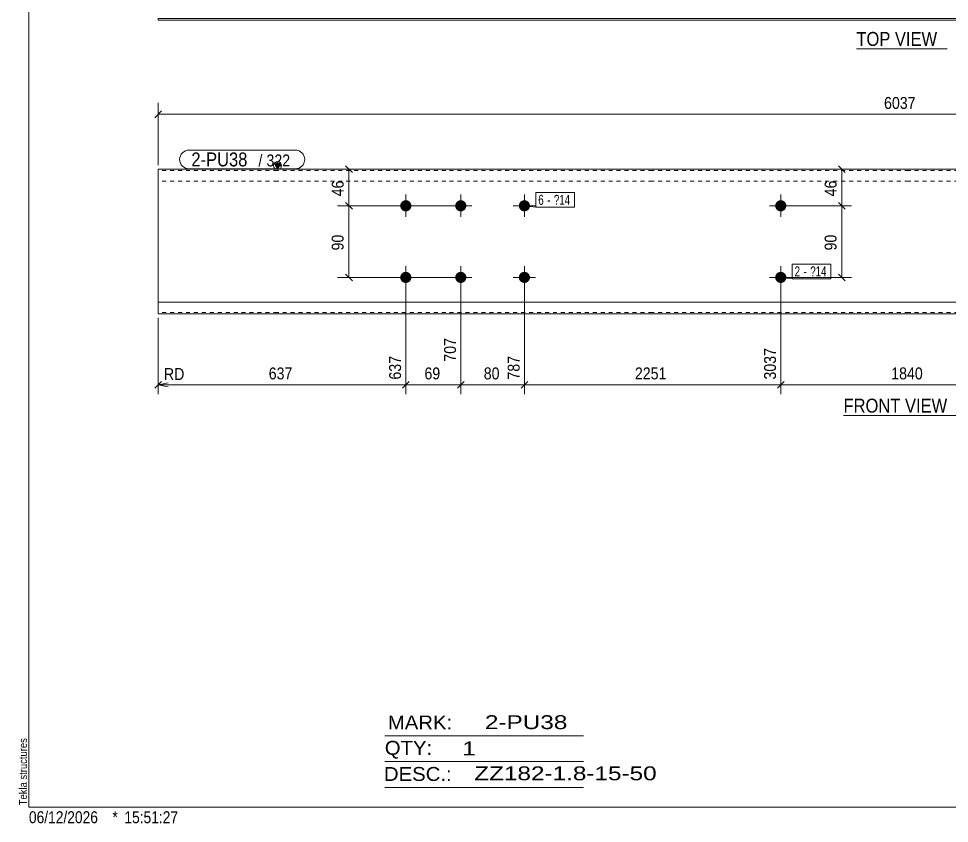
# Model space of a CAD drawing. Header units: millimetres. Extents: x 2 to 579, y 1 to 405.
# Drawn here: x 2.4 to 236.5, y 1 to 203.3 of the extents above; entities that cross this region are included whole.
import ezdxf

# ---------------------------------------------------------------- set-up
doc = ezdxf.new("R2010")
doc.units = ezdxf.units.MM
doc.linetypes.add('XKITLINE00', pattern=[0])
doc.linetypes.add('XKITLINE01', pattern=[4, 1, -1, 1, -1])
for name, color, linetype, lineweight in [('Bolt', 3, 'Continuous', 0), ('BoltMark', 7, 'Continuous', 0), ('Dimensions', 7, 'Continuous', 0), ('DrawingSheet', 5, 'Continuous', 0), ('OtherObjectType', 7, 'Continuous', 0), ('Part', 2, 'Continuous', 0), ('PartMark', 7, 'Continuous', 0)]:
    doc.layers.add(name, color=color, linetype=linetype, lineweight=lineweight)
doc.styles.add('ARIAL', font='ARIAL.TTF')
doc.styles.add('ARIAL_NARROW', font='ARIALN.TTF')

# ---------------------------------------------------------------- blocks, each defined once
blk = doc.blocks.new('*A1')
at = {"layer": 'Bolt'}
for points in [[(115.02, 156.2), (115.02, 156.17), (115.02, 156.13), (115.02, 156.1), (115.01, 156.06), (115.01, 156.03), (115, 156), (115, 155.96), (114.99, 155.93), (114.98, 155.9), (114.97, 155.86), (114.96, 155.83), (114.95, 155.8), (114.94, 155.76), (114.93, 155.73), (114.92, 155.7), (114.9, 155.67), (114.89, 155.64), (114.87, 155.61), (114.86, 155.58), (114.84, 155.55), (114.82, 155.52), (114.81, 155.49), (114.79, 155.46), (114.77, 155.43), (114.75, 155.4), (114.73, 155.37), (114.7, 155.35), (114.68, 155.32), (114.66, 155.3), (114.64, 155.27), (114.61, 155.25), (114.59, 155.22), (114.56, 155.2), (114.54, 155.18), (114.51, 155.15), (114.48, 155.13), (114.46, 155.11), (114.43, 155.09), (114.4, 155.07), (114.37, 155.05), (114.34, 155.03), (114.31, 155.02), (114.28, 155), (114.25, 154.99), (114.22, 154.97), (114.19, 154.96), (114.16, 154.94), (114.13, 154.93), (114.09, 154.92), (114.06, 154.91), (114.03, 154.9), (114, 154.89), (113.96, 154.88), (113.93, 154.87), (113.9, 154.86), (113.86, 154.86), (113.83, 154.85), (113.79, 154.85), (113.76, 154.84), (113.73, 154.84), (113.69, 154.84), (113.66, 154.84), (113.62, 154.84), (113.59, 154.84), (113.55, 154.84), (113.52, 154.84), (113.49, 154.84), (113.45, 154.85), (113.42, 154.85), (113.38, 154.86), (113.35, 154.86), (113.32, 154.87), (113.28, 154.88), (113.25, 154.89), (113.22, 154.9), (113.18, 154.91), (113.15, 154.92), (113.12, 154.93), (113.09, 154.94), (113.06, 154.96), (113.02, 154.97), (112.99, 154.99), (112.96, 155), (112.93, 155.02), (112.9, 155.03), (112.87, 155.05), (112.84, 155.07), (112.82, 155.09), (112.79, 155.11), (112.76, 155.13), (112.73, 155.15), (112.71, 155.18), (112.68, 155.2), (112.66, 155.22), (112.63, 155.25), (112.61, 155.27), (112.59, 155.3), (112.56, 155.32), (112.54, 155.35), (112.52, 155.37), (112.5, 155.4), (112.48, 155.43), (112.46, 155.46), (112.44, 155.49), (112.42, 155.52), (112.4, 155.55), (112.39, 155.58), (112.37, 155.61), (112.36, 155.64), (112.34, 155.67), (112.33, 155.7), (112.32, 155.73), (112.3, 155.76), (112.29, 155.8), (112.28, 155.83), (112.27, 155.86), (112.26, 155.9), (112.26, 155.93), (112.25, 155.96), (112.24, 156), (112.24, 156.03), (112.23, 156.06), (112.23, 156.1), (112.23, 156.13), (112.22, 156.17), (112.22, 156.2), (112.22, 156.24), (112.22, 156.27), (112.22, 156.3), (112.23, 156.34), (112.23, 156.37), (112.23, 156.41), (112.24, 156.44), (112.24, 156.48), (112.25, 156.51), (112.26, 156.54), (112.26, 156.58), (112.27, 156.61), (112.28, 156.64), (112.29, 156.67), (112.3, 156.71), (112.32, 156.74), (112.33, 156.77), (112.34, 156.8), (112.36, 156.83), (112.37, 156.87), (112.39, 156.9), (112.4, 156.93), (112.42, 156.96), (112.44, 156.98), (112.46, 157.01), (112.48, 157.04), (112.5, 157.07), (112.52, 157.1), (112.54, 157.12), (112.56, 157.15), (112.59, 157.18), (112.61, 157.2), (112.63, 157.23), (112.66, 157.25), (112.68, 157.27), (112.71, 157.3), (112.73, 157.32), (112.76, 157.34), (112.79, 157.36), (112.82, 157.38), (112.84, 157.4), (112.87, 157.42), (112.9, 157.44), (112.93, 157.45), (112.96, 157.47), (112.99, 157.49), (113.02, 157.5), (113.06, 157.52), (113.09, 157.53), (113.12, 157.54), (113.15, 157.55), (113.18, 157.57), (113.22, 157.58), (113.25, 157.59), (113.28, 157.59), (113.32, 157.6), (113.35, 157.61), (113.38, 157.62), (113.42, 157.62), (113.45, 157.63), (113.49, 157.63), (113.52, 157.63), (113.55, 157.63), (113.59, 157.64), (113.62, 157.64), (113.66, 157.64), (113.69, 157.63), (113.73, 157.63), (113.76, 157.63), (113.79, 157.63), (113.83, 157.62), (113.86, 157.62), (113.9, 157.61), (113.93, 157.6), (113.96, 157.59), (114, 157.59), (114.03, 157.58), (114.06, 157.57), (114.09, 157.55), (114.13, 157.54), (114.16, 157.53), (114.19, 157.52), (114.22, 157.5), (114.25, 157.49), (114.28, 157.47), (114.31, 157.45), (114.34, 157.44), (114.37, 157.42), (114.4, 157.4), (114.43, 157.38), (114.46, 157.36), (114.48, 157.34), (114.51, 157.32), (114.54, 157.3), (114.56, 157.27), (114.59, 157.25), (114.61, 157.23), (114.64, 157.2), (114.66, 157.18), (114.68, 157.15), (114.7, 157.12), (114.73, 157.1), (114.75, 157.07), (114.77, 157.04), (114.79, 157.01), (114.81, 156.98), (114.82, 156.96), (114.84, 156.93), (114.86, 156.9), (114.87, 156.87), (114.89, 156.83), (114.9, 156.8), (114.92, 156.77), (114.93, 156.74), (114.94, 156.71), (114.95, 156.67), (114.96, 156.64), (114.97, 156.61), (114.98, 156.58), (114.99, 156.54), (115, 156.51), (115, 156.48), (115.01, 156.44), (115.01, 156.41), (115.02, 156.37), (115.02, 156.34), (115.02, 156.3), (115.02, 156.27), (115.02, 156.24)], [(131.02, 156.2), (131.02, 156.17), (131.02, 156.13), (131.02, 156.1), (131.01, 156.06), (131.01, 156.03), (131, 156), (131, 155.96), (130.99, 155.93), (130.98, 155.9), (130.97, 155.86), (130.96, 155.83), (130.95, 155.8), (130.94, 155.76), (130.93, 155.73), (130.92, 155.7), (130.9, 155.67), (130.89, 155.64), (130.87, 155.61), (130.86, 155.58), (130.84, 155.55), (130.82, 155.52), (130.81, 155.49), (130.79, 155.46), (130.77, 155.43), (130.75, 155.4), (130.73, 155.37), (130.7, 155.35), (130.68, 155.32), (130.66, 155.3), (130.64, 155.27), (130.61, 155.25), (130.59, 155.22), (130.56, 155.2), (130.54, 155.18), (130.51, 155.15), (130.48, 155.13), (130.46, 155.11), (130.43, 155.09), (130.4, 155.07), (130.37, 155.05), (130.34, 155.03), (130.31, 155.02), (130.28, 155), (130.25, 154.99), (130.22, 154.97), (130.19, 154.96), (130.16, 154.94), (130.13, 154.93), (130.09, 154.92), (130.06, 154.91), (130.03, 154.9), (130, 154.89), (129.96, 154.88), (129.93, 154.87), (129.9, 154.86), (129.86, 154.86), (129.83, 154.85), (129.79, 154.85), (129.76, 154.84), (129.73, 154.84), (129.69, 154.84), (129.66, 154.84), (129.62, 154.84), (129.59, 154.84), (129.55, 154.84), (129.52, 154.84), (129.49, 154.84), (129.45, 154.85), (129.42, 154.85), (129.38, 154.86), (129.35, 154.86), (129.32, 154.87), (129.28, 154.88), (129.25, 154.89), (129.22, 154.9), (129.18, 154.91), (129.15, 154.92), (129.12, 154.93), (129.09, 154.94), (129.06, 154.96), (129.02, 154.97), (128.99, 154.99), (128.96, 155), (128.93, 155.02), (128.9, 155.03), (128.87, 155.05), (128.84, 155.07), (128.82, 155.09), (128.79, 155.11), (128.76, 155.13), (128.73, 155.15), (128.71, 155.18), (128.68, 155.2), (128.66, 155.22), (128.63, 155.25), (128.61, 155.27), (128.59, 155.3), (128.56, 155.32), (128.54, 155.35), (128.52, 155.37), (128.5, 155.4), (128.48, 155.43), (128.46, 155.46), (128.44, 155.49), (128.42, 155.52), (128.4, 155.55), (128.39, 155.58), (128.37, 155.61), (128.36, 155.64), (128.34, 155.67), (128.33, 155.7), (128.32, 155.73), (128.3, 155.76), (128.29, 155.8), (128.28, 155.83), (128.27, 155.86), (128.26, 155.9), (128.26, 155.93), (128.25, 155.96), (128.24, 156), (128.24, 156.03), (128.23, 156.06), (128.23, 156.1), (128.23, 156.13), (128.22, 156.17), (128.22, 156.2), (128.22, 156.24), (128.22, 156.27), (128.22, 156.3), (128.23, 156.34), (128.23, 156.37), (128.23, 156.41), (128.24, 156.44), (128.24, 156.48), (128.25, 156.51), (128.26, 156.54), (128.26, 156.58), (128.27, 156.61), (128.28, 156.64), (128.29, 156.67), (128.3, 156.71), (128.32, 156.74), (128.33, 156.77), (128.34, 156.8), (128.36, 156.83), (128.37, 156.87), (128.39, 156.9), (128.4, 156.93), (128.42, 156.96), (128.44, 156.98), (128.46, 157.01), (128.48, 157.04), (128.5, 157.07), (128.52, 157.1), (128.54, 157.12), (128.56, 157.15), (128.59, 157.18), (128.61, 157.2), (128.63, 157.23), (128.66, 157.25), (128.68, 157.27), (128.71, 157.3), (128.73, 157.32), (128.76, 157.34), (128.79, 157.36), (128.82, 157.38), (128.84, 157.4), (128.87, 157.42), (128.9, 157.44), (128.93, 157.45), (128.96, 157.47), (128.99, 157.49), (129.02, 157.5), (129.06, 157.52), (129.09, 157.53), (129.12, 157.54), (129.15, 157.55), (129.18, 157.57), (129.22, 157.58), (129.25, 157.59), (129.28, 157.59), (129.32, 157.6), (129.35, 157.61), (129.38, 157.62), (129.42, 157.62), (129.45, 157.63), (129.49, 157.63), (129.52, 157.63), (129.55, 157.63), (129.59, 157.64), (129.62, 157.64), (129.66, 157.64), (129.69, 157.63), (129.73, 157.63), (129.76, 157.63), (129.79, 157.63), (129.83, 157.62), (129.86, 157.62), (129.9, 157.61), (129.93, 157.6), (129.96, 157.59), (130, 157.59), (130.03, 157.58), (130.06, 157.57), (130.09, 157.55), (130.13, 157.54), (130.16, 157.53), (130.19, 157.52), (130.22, 157.5), (130.25, 157.49), (130.28, 157.47), (130.31, 157.45), (130.34, 157.44), (130.37, 157.42), (130.4, 157.4), (130.43, 157.38), (130.46, 157.36), (130.48, 157.34), (130.51, 157.32), (130.54, 157.3), (130.56, 157.27), (130.59, 157.25), (130.61, 157.23), (130.64, 157.2), (130.66, 157.18), (130.68, 157.15), (130.7, 157.12), (130.73, 157.1), (130.75, 157.07), (130.77, 157.04), (130.79, 157.01), (130.81, 156.98), (130.82, 156.96), (130.84, 156.93), (130.86, 156.9), (130.87, 156.87), (130.89, 156.83), (130.9, 156.8), (130.92, 156.77), (130.93, 156.74), (130.94, 156.71), (130.95, 156.67), (130.96, 156.64), (130.97, 156.61), (130.98, 156.58), (130.99, 156.54), (131, 156.51), (131, 156.48), (131.01, 156.44), (131.01, 156.41), (131.02, 156.37), (131.02, 156.34), (131.02, 156.3), (131.02, 156.27), (131.02, 156.24)], [(115.02, 138.2), (115.02, 138.17), (115.02, 138.13), (115.02, 138.1), (115.01, 138.06), (115.01, 138.03), (115, 138), (115, 137.96), (114.99, 137.93), (114.98, 137.9), (114.97, 137.86), (114.96, 137.83), (114.95, 137.8), (114.94, 137.76), (114.93, 137.73), (114.92, 137.7), (114.9, 137.67), (114.89, 137.64), (114.87, 137.61), (114.86, 137.58), (114.84, 137.55), (114.82, 137.52), (114.81, 137.49), (114.79, 137.46), (114.77, 137.43), (114.75, 137.4), (114.73, 137.37), (114.7, 137.35), (114.68, 137.32), (114.66, 137.3), (114.64, 137.27), (114.61, 137.25), (114.59, 137.22), (114.56, 137.2), (114.54, 137.18), (114.51, 137.15), (114.48, 137.13), (114.46, 137.11), (114.43, 137.09), (114.4, 137.07), (114.37, 137.05), (114.34, 137.03), (114.31, 137.02), (114.28, 137), (114.25, 136.99), (114.22, 136.97), (114.19, 136.96), (114.16, 136.94), (114.13, 136.93), (114.09, 136.92), (114.06, 136.91), (114.03, 136.9), (114, 136.89), (113.96, 136.88), (113.93, 136.87), (113.9, 136.86), (113.86, 136.86), (113.83, 136.85), (113.79, 136.85), (113.76, 136.84), (113.73, 136.84), (113.69, 136.84), (113.66, 136.84), (113.62, 136.84), (113.59, 136.84), (113.55, 136.84), (113.52, 136.84), (113.49, 136.84), (113.45, 136.85), (113.42, 136.85), (113.38, 136.86), (113.35, 136.86), (113.32, 136.87), (113.28, 136.88), (113.25, 136.89), (113.22, 136.9), (113.18, 136.91), (113.15, 136.92), (113.12, 136.93), (113.09, 136.94), (113.06, 136.96), (113.02, 136.97), (112.99, 136.99), (112.96, 137), (112.93, 137.02), (112.9, 137.03), (112.87, 137.05), (112.84, 137.07), (112.82, 137.09), (112.79, 137.11), (112.76, 137.13), (112.73, 137.15), (112.71, 137.18), (112.68, 137.2), (112.66, 137.22), (112.63, 137.25), (112.61, 137.27), (112.59, 137.3), (112.56, 137.32), (112.54, 137.35), (112.52, 137.37), (112.5, 137.4), (112.48, 137.43), (112.46, 137.46), (112.44, 137.49), (112.42, 137.52), (112.4, 137.55), (112.39, 137.58), (112.37, 137.61), (112.36, 137.64), (112.34, 137.67), (112.33, 137.7), (112.32, 137.73), (112.3, 137.76), (112.29, 137.8), (112.28, 137.83), (112.27, 137.86), (112.26, 137.9), (112.26, 137.93), (112.25, 137.96), (112.24, 138), (112.24, 138.03), (112.23, 138.06), (112.23, 138.1), (112.23, 138.13), (112.22, 138.17), (112.22, 138.2), (112.22, 138.24), (112.22, 138.27), (112.22, 138.3), (112.23, 138.34), (112.23, 138.37), (112.23, 138.41), (112.24, 138.44), (112.24, 138.48), (112.25, 138.51), (112.26, 138.54), (112.26, 138.58), (112.27, 138.61), (112.28, 138.64), (112.29, 138.67), (112.3, 138.71), (112.32, 138.74), (112.33, 138.77), (112.34, 138.8), (112.36, 138.83), (112.37, 138.87), (112.39, 138.9), (112.4, 138.93), (112.42, 138.96), (112.44, 138.98), (112.46, 139.01), (112.48, 139.04), (112.5, 139.07), (112.52, 139.1), (112.54, 139.12), (112.56, 139.15), (112.59, 139.18), (112.61, 139.2), (112.63, 139.23), (112.66, 139.25), (112.68, 139.27), (112.71, 139.3), (112.73, 139.32), (112.76, 139.34), (112.79, 139.36), (112.82, 139.38), (112.84, 139.4), (112.87, 139.42), (112.9, 139.44), (112.93, 139.45), (112.96, 139.47), (112.99, 139.49), (113.02, 139.5), (113.06, 139.52), (113.09, 139.53), (113.12, 139.54), (113.15, 139.55), (113.18, 139.57), (113.22, 139.58), (113.25, 139.59), (113.28, 139.59), (113.32, 139.6), (113.35, 139.61), (113.38, 139.62), (113.42, 139.62), (113.45, 139.63), (113.49, 139.63), (113.52, 139.63), (113.55, 139.63), (113.59, 139.64), (113.62, 139.64), (113.66, 139.64), (113.69, 139.63), (113.73, 139.63), (113.76, 139.63), (113.79, 139.63), (113.83, 139.62), (113.86, 139.62), (113.9, 139.61), (113.93, 139.6), (113.96, 139.59), (114, 139.59), (114.03, 139.58), (114.06, 139.57), (114.09, 139.55), (114.13, 139.54), (114.16, 139.53), (114.19, 139.52), (114.22, 139.5), (114.25, 139.49), (114.28, 139.47), (114.31, 139.45), (114.34, 139.44), (114.37, 139.42), (114.4, 139.4), (114.43, 139.38), (114.46, 139.36), (114.48, 139.34), (114.51, 139.32), (114.54, 139.3), (114.56, 139.27), (114.59, 139.25), (114.61, 139.23), (114.64, 139.2), (114.66, 139.18), (114.68, 139.15), (114.7, 139.12), (114.73, 139.1), (114.75, 139.07), (114.77, 139.04), (114.79, 139.01), (114.81, 138.98), (114.82, 138.96), (114.84, 138.93), (114.86, 138.9), (114.87, 138.87), (114.89, 138.83), (114.9, 138.8), (114.92, 138.77), (114.93, 138.74), (114.94, 138.71), (114.95, 138.67), (114.96, 138.64), (114.97, 138.61), (114.98, 138.58), (114.99, 138.54), (115, 138.51), (115, 138.48), (115.01, 138.44), (115.01, 138.41), (115.02, 138.37), (115.02, 138.34), (115.02, 138.3), (115.02, 138.27), (115.02, 138.24)], [(131.02, 138.2), (131.02, 138.17), (131.02, 138.13), (131.02, 138.1), (131.01, 138.06), (131.01, 138.03), (131, 138), (131, 137.96), (130.99, 137.93), (130.98, 137.9), (130.97, 137.86), (130.96, 137.83), (130.95, 137.8), (130.94, 137.76), (130.93, 137.73), (130.92, 137.7), (130.9, 137.67), (130.89, 137.64), (130.87, 137.61), (130.86, 137.58), (130.84, 137.55), (130.82, 137.52), (130.81, 137.49), (130.79, 137.46), (130.77, 137.43), (130.75, 137.4), (130.73, 137.37), (130.7, 137.35), (130.68, 137.32), (130.66, 137.3), (130.64, 137.27), (130.61, 137.25), (130.59, 137.22), (130.56, 137.2), (130.54, 137.18), (130.51, 137.15), (130.48, 137.13), (130.46, 137.11), (130.43, 137.09), (130.4, 137.07), (130.37, 137.05), (130.34, 137.03), (130.31, 137.02), (130.28, 137), (130.25, 136.99), (130.22, 136.97), (130.19, 136.96), (130.16, 136.94), (130.13, 136.93), (130.09, 136.92), (130.06, 136.91), (130.03, 136.9), (130, 136.89), (129.96, 136.88), (129.93, 136.87), (129.9, 136.86), (129.86, 136.86), (129.83, 136.85), (129.79, 136.85), (129.76, 136.84), (129.73, 136.84), (129.69, 136.84), (129.66, 136.84), (129.62, 136.84), (129.59, 136.84), (129.55, 136.84), (129.52, 136.84), (129.49, 136.84), (129.45, 136.85), (129.42, 136.85), (129.38, 136.86), (129.35, 136.86), (129.32, 136.87), (129.28, 136.88), (129.25, 136.89), (129.22, 136.9), (129.18, 136.91), (129.15, 136.92), (129.12, 136.93), (129.09, 136.94), (129.06, 136.96), (129.02, 136.97), (128.99, 136.99), (128.96, 137), (128.93, 137.02), (128.9, 137.03), (128.87, 137.05), (128.84, 137.07), (128.82, 137.09), (128.79, 137.11), (128.76, 137.13), (128.73, 137.15), (128.71, 137.18), (128.68, 137.2), (128.66, 137.22), (128.63, 137.25), (128.61, 137.27), (128.59, 137.3), (128.56, 137.32), (128.54, 137.35), (128.52, 137.37), (128.5, 137.4), (128.48, 137.43), (128.46, 137.46), (128.44, 137.49), (128.42, 137.52), (128.4, 137.55), (128.39, 137.58), (128.37, 137.61), (128.36, 137.64), (128.34, 137.67), (128.33, 137.7), (128.32, 137.73), (128.3, 137.76), (128.29, 137.8), (128.28, 137.83), (128.27, 137.86), (128.26, 137.9), (128.26, 137.93), (128.25, 137.96), (128.24, 138), (128.24, 138.03), (128.23, 138.06), (128.23, 138.1), (128.23, 138.13), (128.22, 138.17), (128.22, 138.2), (128.22, 138.24), (128.22, 138.27), (128.22, 138.3), (128.23, 138.34), (128.23, 138.37), (128.23, 138.41), (128.24, 138.44), (128.24, 138.48), (128.25, 138.51), (128.26, 138.54), (128.26, 138.58), (128.27, 138.61), (128.28, 138.64), (128.29, 138.67), (128.3, 138.71), (128.32, 138.74), (128.33, 138.77), (128.34, 138.8), (128.36, 138.83), (128.37, 138.87), (128.39, 138.9), (128.4, 138.93), (128.42, 138.96), (128.44, 138.98), (128.46, 139.01), (128.48, 139.04), (128.5, 139.07), (128.52, 139.1), (128.54, 139.12), (128.56, 139.15), (128.59, 139.18), (128.61, 139.2), (128.63, 139.23), (128.66, 139.25), (128.68, 139.27), (128.71, 139.3), (128.73, 139.32), (128.76, 139.34), (128.79, 139.36), (128.82, 139.38), (128.84, 139.4), (128.87, 139.42), (128.9, 139.44), (128.93, 139.45), (128.96, 139.47), (128.99, 139.49), (129.02, 139.5), (129.06, 139.52), (129.09, 139.53), (129.12, 139.54), (129.15, 139.55), (129.18, 139.57), (129.22, 139.58), (129.25, 139.59), (129.28, 139.59), (129.32, 139.6), (129.35, 139.61), (129.38, 139.62), (129.42, 139.62), (129.45, 139.63), (129.49, 139.63), (129.52, 139.63), (129.55, 139.63), (129.59, 139.64), (129.62, 139.64), (129.66, 139.64), (129.69, 139.63), (129.73, 139.63), (129.76, 139.63), (129.79, 139.63), (129.83, 139.62), (129.86, 139.62), (129.9, 139.61), (129.93, 139.6), (129.96, 139.59), (130, 139.59), (130.03, 139.58), (130.06, 139.57), (130.09, 139.55), (130.13, 139.54), (130.16, 139.53), (130.19, 139.52), (130.22, 139.5), (130.25, 139.49), (130.28, 139.47), (130.31, 139.45), (130.34, 139.44), (130.37, 139.42), (130.4, 139.4), (130.43, 139.38), (130.46, 139.36), (130.48, 139.34), (130.51, 139.32), (130.54, 139.3), (130.56, 139.27), (130.59, 139.25), (130.61, 139.23), (130.64, 139.2), (130.66, 139.18), (130.68, 139.15), (130.7, 139.12), (130.73, 139.1), (130.75, 139.07), (130.77, 139.04), (130.79, 139.01), (130.81, 138.98), (130.82, 138.96), (130.84, 138.93), (130.86, 138.9), (130.87, 138.87), (130.89, 138.83), (130.9, 138.8), (130.92, 138.77), (130.93, 138.74), (130.94, 138.71), (130.95, 138.67), (130.96, 138.64), (130.97, 138.61), (130.98, 138.58), (130.99, 138.54), (131, 138.51), (131, 138.48), (131.01, 138.44), (131.01, 138.41), (131.02, 138.37), (131.02, 138.34), (131.02, 138.3), (131.02, 138.27), (131.02, 138.24)]]:
    blk.add_hatch(color=3, dxfattribs=at).paths.add_polyline_path(points, flags=17)
at = {"layer": 'Bolt', "color": 3, "linetype": 'XKITLINE00', "lineweight": 0}
for p, q in [((113.62, 159.04), (113.62, 153.44)), ((129.62, 159.04), (129.62, 153.44)), ((116.42, 156.24), (110.82, 156.24)), ((132.42, 156.24), (126.82, 156.24)), ((113.62, 141.04), (113.62, 135.44)), ((129.62, 141.04), (129.62, 135.44)), ((116.42, 138.24), (110.82, 138.24)), ((132.42, 138.24), (126.82, 138.24))]:
    blk.add_line(p, q, dxfattribs=at)
blk = doc.blocks.new('*A2')
at = {"layer": 'Bolt'}
for points in [[(101.19, 156.2), (101.19, 156.17), (101.19, 156.13), (101.19, 156.1), (101.18, 156.06), (101.18, 156.03), (101.17, 156), (101.17, 155.96), (101.16, 155.93), (101.15, 155.9), (101.14, 155.86), (101.13, 155.83), (101.12, 155.8), (101.11, 155.76), (101.1, 155.73), (101.09, 155.7), (101.07, 155.67), (101.06, 155.64), (101.04, 155.61), (101.03, 155.58), (101.01, 155.55), (100.99, 155.52), (100.98, 155.49), (100.96, 155.46), (100.94, 155.43), (100.92, 155.4), (100.9, 155.37), (100.88, 155.35), (100.85, 155.32), (100.83, 155.3), (100.81, 155.27), (100.78, 155.25), (100.76, 155.22), (100.73, 155.2), (100.71, 155.18), (100.68, 155.15), (100.66, 155.13), (100.63, 155.11), (100.6, 155.09), (100.57, 155.07), (100.54, 155.05), (100.51, 155.03), (100.48, 155.02), (100.45, 155), (100.42, 154.99), (100.39, 154.97), (100.36, 154.96), (100.33, 154.94), (100.3, 154.93), (100.27, 154.92), (100.23, 154.91), (100.2, 154.9), (100.17, 154.89), (100.13, 154.88), (100.1, 154.87), (100.07, 154.86), (100.03, 154.86), (100, 154.85), (99.97, 154.85), (99.93, 154.84), (99.9, 154.84), (99.86, 154.84), (99.83, 154.84), (99.79, 154.84), (99.76, 154.84), (99.73, 154.84), (99.69, 154.84), (99.66, 154.84), (99.62, 154.85), (99.59, 154.85), (99.55, 154.86), (99.52, 154.86), (99.49, 154.87), (99.45, 154.88), (99.42, 154.89), (99.39, 154.9), (99.35, 154.91), (99.32, 154.92), (99.29, 154.93), (99.26, 154.94), (99.23, 154.96), (99.2, 154.97), (99.16, 154.99), (99.13, 155), (99.1, 155.02), (99.07, 155.03), (99.04, 155.05), (99.02, 155.07), (98.99, 155.09), (98.96, 155.11), (98.93, 155.13), (98.91, 155.15), (98.88, 155.18), (98.85, 155.2), (98.83, 155.22), (98.8, 155.25), (98.78, 155.27), (98.76, 155.3), (98.73, 155.32), (98.71, 155.35), (98.69, 155.37), (98.67, 155.4), (98.65, 155.43), (98.63, 155.46), (98.61, 155.49), (98.59, 155.52), (98.58, 155.55), (98.56, 155.58), (98.54, 155.61), (98.53, 155.64), (98.51, 155.67), (98.5, 155.7), (98.49, 155.73), (98.48, 155.76), (98.46, 155.8), (98.45, 155.83), (98.44, 155.86), (98.44, 155.9), (98.43, 155.93), (98.42, 155.96), (98.41, 156), (98.41, 156.03), (98.4, 156.06), (98.4, 156.1), (98.4, 156.13), (98.4, 156.17), (98.39, 156.2), (98.39, 156.24), (98.39, 156.27), (98.4, 156.3), (98.4, 156.34), (98.4, 156.37), (98.4, 156.41), (98.41, 156.44), (98.41, 156.48), (98.42, 156.51), (98.43, 156.54), (98.44, 156.58), (98.44, 156.61), (98.45, 156.64), (98.46, 156.67), (98.48, 156.71), (98.49, 156.74), (98.5, 156.77), (98.51, 156.8), (98.53, 156.83), (98.54, 156.87), (98.56, 156.9), (98.58, 156.93), (98.59, 156.96), (98.61, 156.98), (98.63, 157.01), (98.65, 157.04), (98.67, 157.07), (98.69, 157.1), (98.71, 157.12), (98.73, 157.15), (98.76, 157.18), (98.78, 157.2), (98.8, 157.23), (98.83, 157.25), (98.85, 157.27), (98.88, 157.3), (98.91, 157.32), (98.93, 157.34), (98.96, 157.36), (98.99, 157.38), (99.02, 157.4), (99.04, 157.42), (99.07, 157.44), (99.1, 157.45), (99.13, 157.47), (99.16, 157.49), (99.2, 157.5), (99.23, 157.52), (99.26, 157.53), (99.29, 157.54), (99.32, 157.55), (99.35, 157.57), (99.39, 157.58), (99.42, 157.59), (99.45, 157.59), (99.49, 157.6), (99.52, 157.61), (99.55, 157.62), (99.59, 157.62), (99.62, 157.63), (99.66, 157.63), (99.69, 157.63), (99.73, 157.63), (99.76, 157.64), (99.79, 157.64), (99.83, 157.64), (99.86, 157.63), (99.9, 157.63), (99.93, 157.63), (99.97, 157.63), (100, 157.62), (100.03, 157.62), (100.07, 157.61), (100.1, 157.6), (100.13, 157.59), (100.17, 157.59), (100.2, 157.58), (100.23, 157.57), (100.27, 157.55), (100.3, 157.54), (100.33, 157.53), (100.36, 157.52), (100.39, 157.5), (100.42, 157.49), (100.45, 157.47), (100.48, 157.45), (100.51, 157.44), (100.54, 157.42), (100.57, 157.4), (100.6, 157.38), (100.63, 157.36), (100.66, 157.34), (100.68, 157.32), (100.71, 157.3), (100.73, 157.27), (100.76, 157.25), (100.78, 157.23), (100.81, 157.2), (100.83, 157.18), (100.85, 157.15), (100.88, 157.12), (100.9, 157.1), (100.92, 157.07), (100.94, 157.04), (100.96, 157.01), (100.98, 156.98), (100.99, 156.96), (101.01, 156.93), (101.03, 156.9), (101.04, 156.87), (101.06, 156.83), (101.07, 156.8), (101.09, 156.77), (101.1, 156.74), (101.11, 156.71), (101.12, 156.67), (101.13, 156.64), (101.14, 156.61), (101.15, 156.58), (101.16, 156.54), (101.17, 156.51), (101.17, 156.48), (101.18, 156.44), (101.18, 156.41), (101.19, 156.37), (101.19, 156.34), (101.19, 156.3), (101.19, 156.27), (101.19, 156.24)], [(101.19, 138.2), (101.19, 138.17), (101.19, 138.13), (101.19, 138.1), (101.18, 138.06), (101.18, 138.03), (101.17, 138), (101.17, 137.96), (101.16, 137.93), (101.15, 137.9), (101.14, 137.86), (101.13, 137.83), (101.12, 137.8), (101.11, 137.76), (101.1, 137.73), (101.09, 137.7), (101.07, 137.67), (101.06, 137.64), (101.04, 137.61), (101.03, 137.58), (101.01, 137.55), (100.99, 137.52), (100.98, 137.49), (100.96, 137.46), (100.94, 137.43), (100.92, 137.4), (100.9, 137.37), (100.88, 137.35), (100.85, 137.32), (100.83, 137.3), (100.81, 137.27), (100.78, 137.25), (100.76, 137.22), (100.73, 137.2), (100.71, 137.18), (100.68, 137.15), (100.66, 137.13), (100.63, 137.11), (100.6, 137.09), (100.57, 137.07), (100.54, 137.05), (100.51, 137.03), (100.48, 137.02), (100.45, 137), (100.42, 136.99), (100.39, 136.97), (100.36, 136.96), (100.33, 136.94), (100.3, 136.93), (100.27, 136.92), (100.23, 136.91), (100.2, 136.9), (100.17, 136.89), (100.13, 136.88), (100.1, 136.87), (100.07, 136.86), (100.03, 136.86), (100, 136.85), (99.97, 136.85), (99.93, 136.84), (99.9, 136.84), (99.86, 136.84), (99.83, 136.84), (99.79, 136.84), (99.76, 136.84), (99.73, 136.84), (99.69, 136.84), (99.66, 136.84), (99.62, 136.85), (99.59, 136.85), (99.55, 136.86), (99.52, 136.86), (99.49, 136.87), (99.45, 136.88), (99.42, 136.89), (99.39, 136.9), (99.35, 136.91), (99.32, 136.92), (99.29, 136.93), (99.26, 136.94), (99.23, 136.96), (99.2, 136.97), (99.16, 136.99), (99.13, 137), (99.1, 137.02), (99.07, 137.03), (99.04, 137.05), (99.02, 137.07), (98.99, 137.09), (98.96, 137.11), (98.93, 137.13), (98.91, 137.15), (98.88, 137.18), (98.85, 137.2), (98.83, 137.22), (98.8, 137.25), (98.78, 137.27), (98.76, 137.3), (98.73, 137.32), (98.71, 137.35), (98.69, 137.37), (98.67, 137.4), (98.65, 137.43), (98.63, 137.46), (98.61, 137.49), (98.59, 137.52), (98.58, 137.55), (98.56, 137.58), (98.54, 137.61), (98.53, 137.64), (98.51, 137.67), (98.5, 137.7), (98.49, 137.73), (98.48, 137.76), (98.46, 137.8), (98.45, 137.83), (98.44, 137.86), (98.44, 137.9), (98.43, 137.93), (98.42, 137.96), (98.41, 138), (98.41, 138.03), (98.4, 138.06), (98.4, 138.1), (98.4, 138.13), (98.4, 138.17), (98.39, 138.2), (98.39, 138.24), (98.39, 138.27), (98.4, 138.3), (98.4, 138.34), (98.4, 138.37), (98.4, 138.41), (98.41, 138.44), (98.41, 138.48), (98.42, 138.51), (98.43, 138.54), (98.44, 138.58), (98.44, 138.61), (98.45, 138.64), (98.46, 138.67), (98.48, 138.71), (98.49, 138.74), (98.5, 138.77), (98.51, 138.8), (98.53, 138.83), (98.54, 138.87), (98.56, 138.9), (98.58, 138.93), (98.59, 138.96), (98.61, 138.98), (98.63, 139.01), (98.65, 139.04), (98.67, 139.07), (98.69, 139.1), (98.71, 139.12), (98.73, 139.15), (98.76, 139.18), (98.78, 139.2), (98.8, 139.23), (98.83, 139.25), (98.85, 139.27), (98.88, 139.3), (98.91, 139.32), (98.93, 139.34), (98.96, 139.36), (98.99, 139.38), (99.02, 139.4), (99.04, 139.42), (99.07, 139.44), (99.1, 139.45), (99.13, 139.47), (99.16, 139.49), (99.2, 139.5), (99.23, 139.52), (99.26, 139.53), (99.29, 139.54), (99.32, 139.55), (99.35, 139.57), (99.39, 139.58), (99.42, 139.59), (99.45, 139.59), (99.49, 139.6), (99.52, 139.61), (99.55, 139.62), (99.59, 139.62), (99.62, 139.63), (99.66, 139.63), (99.69, 139.63), (99.73, 139.63), (99.76, 139.64), (99.79, 139.64), (99.83, 139.64), (99.86, 139.63), (99.9, 139.63), (99.93, 139.63), (99.97, 139.63), (100, 139.62), (100.03, 139.62), (100.07, 139.61), (100.1, 139.6), (100.13, 139.59), (100.17, 139.59), (100.2, 139.58), (100.23, 139.57), (100.27, 139.55), (100.3, 139.54), (100.33, 139.53), (100.36, 139.52), (100.39, 139.5), (100.42, 139.49), (100.45, 139.47), (100.48, 139.45), (100.51, 139.44), (100.54, 139.42), (100.57, 139.4), (100.6, 139.38), (100.63, 139.36), (100.66, 139.34), (100.68, 139.32), (100.71, 139.3), (100.73, 139.27), (100.76, 139.25), (100.78, 139.23), (100.81, 139.2), (100.83, 139.18), (100.85, 139.15), (100.88, 139.12), (100.9, 139.1), (100.92, 139.07), (100.94, 139.04), (100.96, 139.01), (100.98, 138.98), (100.99, 138.96), (101.01, 138.93), (101.03, 138.9), (101.04, 138.87), (101.06, 138.83), (101.07, 138.8), (101.09, 138.77), (101.1, 138.74), (101.11, 138.71), (101.12, 138.67), (101.13, 138.64), (101.14, 138.61), (101.15, 138.58), (101.16, 138.54), (101.17, 138.51), (101.17, 138.48), (101.18, 138.44), (101.18, 138.41), (101.19, 138.37), (101.19, 138.34), (101.19, 138.3), (101.19, 138.27), (101.19, 138.24)]]:
    blk.add_hatch(color=3, dxfattribs=at).paths.add_polyline_path(points, flags=17)
at = {"layer": 'Bolt', "color": 3, "linetype": 'XKITLINE00', "lineweight": 0}
for p, q in [((99.79, 159.04), (99.79, 153.44)), ((102.59, 156.24), (96.99, 156.24)), ((99.79, 141.04), (99.79, 135.44)), ((102.59, 138.24), (96.99, 138.24))]:
    blk.add_line(p, q, dxfattribs=at)
blk = doc.blocks.new('*A3')
at = {"layer": 'Bolt'}
for points in [[(195.51, 156.2), (195.51, 156.17), (195.51, 156.13), (195.5, 156.1), (195.5, 156.06), (195.5, 156.03), (195.49, 156), (195.48, 155.96), (195.48, 155.93), (195.47, 155.9), (195.46, 155.86), (195.45, 155.83), (195.44, 155.8), (195.43, 155.76), (195.42, 155.73), (195.4, 155.7), (195.39, 155.67), (195.38, 155.64), (195.36, 155.61), (195.35, 155.58), (195.33, 155.55), (195.31, 155.52), (195.29, 155.49), (195.27, 155.46), (195.26, 155.43), (195.23, 155.4), (195.21, 155.37), (195.19, 155.35), (195.17, 155.32), (195.15, 155.3), (195.12, 155.27), (195.1, 155.25), (195.08, 155.22), (195.05, 155.2), (195.02, 155.18), (195, 155.15), (194.97, 155.13), (194.94, 155.11), (194.92, 155.09), (194.89, 155.07), (194.86, 155.05), (194.83, 155.03), (194.8, 155.02), (194.77, 155), (194.74, 154.99), (194.71, 154.97), (194.68, 154.96), (194.65, 154.94), (194.61, 154.93), (194.58, 154.92), (194.55, 154.91), (194.52, 154.9), (194.48, 154.89), (194.45, 154.88), (194.42, 154.87), (194.38, 154.86), (194.35, 154.86), (194.32, 154.85), (194.28, 154.85), (194.25, 154.84), (194.21, 154.84), (194.18, 154.84), (194.14, 154.84), (194.11, 154.84), (194.08, 154.84), (194.04, 154.84), (194.01, 154.84), (193.97, 154.84), (193.94, 154.85), (193.91, 154.85), (193.87, 154.86), (193.84, 154.86), (193.8, 154.87), (193.77, 154.88), (193.74, 154.89), (193.7, 154.9), (193.67, 154.91), (193.64, 154.92), (193.61, 154.93), (193.57, 154.94), (193.54, 154.96), (193.51, 154.97), (193.48, 154.99), (193.45, 155), (193.42, 155.02), (193.39, 155.03), (193.36, 155.05), (193.33, 155.07), (193.3, 155.09), (193.28, 155.11), (193.25, 155.13), (193.22, 155.15), (193.2, 155.18), (193.17, 155.2), (193.15, 155.22), (193.12, 155.25), (193.1, 155.27), (193.07, 155.3), (193.05, 155.32), (193.03, 155.35), (193.01, 155.37), (192.99, 155.4), (192.97, 155.43), (192.95, 155.46), (192.93, 155.49), (192.91, 155.52), (192.89, 155.55), (192.88, 155.58), (192.86, 155.61), (192.84, 155.64), (192.83, 155.67), (192.82, 155.7), (192.8, 155.73), (192.79, 155.76), (192.78, 155.8), (192.77, 155.83), (192.76, 155.86), (192.75, 155.9), (192.74, 155.93), (192.74, 155.96), (192.73, 156), (192.73, 156.03), (192.72, 156.06), (192.72, 156.1), (192.71, 156.13), (192.71, 156.17), (192.71, 156.2), (192.71, 156.24), (192.71, 156.27), (192.71, 156.3), (192.71, 156.34), (192.72, 156.37), (192.72, 156.41), (192.73, 156.44), (192.73, 156.48), (192.74, 156.51), (192.74, 156.54), (192.75, 156.58), (192.76, 156.61), (192.77, 156.64), (192.78, 156.67), (192.79, 156.71), (192.8, 156.74), (192.82, 156.77), (192.83, 156.8), (192.84, 156.83), (192.86, 156.87), (192.88, 156.9), (192.89, 156.93), (192.91, 156.96), (192.93, 156.98), (192.95, 157.01), (192.97, 157.04), (192.99, 157.07), (193.01, 157.1), (193.03, 157.12), (193.05, 157.15), (193.07, 157.18), (193.1, 157.2), (193.12, 157.23), (193.15, 157.25), (193.17, 157.27), (193.2, 157.3), (193.22, 157.32), (193.25, 157.34), (193.28, 157.36), (193.3, 157.38), (193.33, 157.4), (193.36, 157.42), (193.39, 157.44), (193.42, 157.45), (193.45, 157.47), (193.48, 157.49), (193.51, 157.5), (193.54, 157.52), (193.57, 157.53), (193.61, 157.54), (193.64, 157.55), (193.67, 157.57), (193.7, 157.58), (193.74, 157.59), (193.77, 157.59), (193.8, 157.6), (193.84, 157.61), (193.87, 157.62), (193.91, 157.62), (193.94, 157.63), (193.97, 157.63), (194.01, 157.63), (194.04, 157.63), (194.08, 157.64), (194.11, 157.64), (194.14, 157.64), (194.18, 157.63), (194.21, 157.63), (194.25, 157.63), (194.28, 157.63), (194.32, 157.62), (194.35, 157.62), (194.38, 157.61), (194.42, 157.6), (194.45, 157.59), (194.48, 157.59), (194.52, 157.58), (194.55, 157.57), (194.58, 157.55), (194.61, 157.54), (194.65, 157.53), (194.68, 157.52), (194.71, 157.5), (194.74, 157.49), (194.77, 157.47), (194.8, 157.45), (194.83, 157.44), (194.86, 157.42), (194.89, 157.4), (194.92, 157.38), (194.94, 157.36), (194.97, 157.34), (195, 157.32), (195.02, 157.3), (195.05, 157.27), (195.08, 157.25), (195.1, 157.23), (195.12, 157.2), (195.15, 157.18), (195.17, 157.15), (195.19, 157.12), (195.21, 157.1), (195.23, 157.07), (195.26, 157.04), (195.27, 157.01), (195.29, 156.98), (195.31, 156.96), (195.33, 156.93), (195.35, 156.9), (195.36, 156.87), (195.38, 156.83), (195.39, 156.8), (195.4, 156.77), (195.42, 156.74), (195.43, 156.71), (195.44, 156.67), (195.45, 156.64), (195.46, 156.61), (195.47, 156.58), (195.48, 156.54), (195.48, 156.51), (195.49, 156.48), (195.5, 156.44), (195.5, 156.41), (195.5, 156.37), (195.51, 156.34), (195.51, 156.3), (195.51, 156.27), (195.51, 156.24)], [(195.51, 138.2), (195.51, 138.17), (195.51, 138.13), (195.5, 138.1), (195.5, 138.06), (195.5, 138.03), (195.49, 138), (195.48, 137.96), (195.48, 137.93), (195.47, 137.9), (195.46, 137.86), (195.45, 137.83), (195.44, 137.8), (195.43, 137.76), (195.42, 137.73), (195.4, 137.7), (195.39, 137.67), (195.38, 137.64), (195.36, 137.61), (195.35, 137.58), (195.33, 137.55), (195.31, 137.52), (195.29, 137.49), (195.27, 137.46), (195.26, 137.43), (195.23, 137.4), (195.21, 137.37), (195.19, 137.35), (195.17, 137.32), (195.15, 137.3), (195.12, 137.27), (195.1, 137.25), (195.08, 137.22), (195.05, 137.2), (195.02, 137.18), (195, 137.15), (194.97, 137.13), (194.94, 137.11), (194.92, 137.09), (194.89, 137.07), (194.86, 137.05), (194.83, 137.03), (194.8, 137.02), (194.77, 137), (194.74, 136.99), (194.71, 136.97), (194.68, 136.96), (194.65, 136.94), (194.61, 136.93), (194.58, 136.92), (194.55, 136.91), (194.52, 136.9), (194.48, 136.89), (194.45, 136.88), (194.42, 136.87), (194.38, 136.86), (194.35, 136.86), (194.32, 136.85), (194.28, 136.85), (194.25, 136.84), (194.21, 136.84), (194.18, 136.84), (194.14, 136.84), (194.11, 136.84), (194.08, 136.84), (194.04, 136.84), (194.01, 136.84), (193.97, 136.84), (193.94, 136.85), (193.91, 136.85), (193.87, 136.86), (193.84, 136.86), (193.8, 136.87), (193.77, 136.88), (193.74, 136.89), (193.7, 136.9), (193.67, 136.91), (193.64, 136.92), (193.61, 136.93), (193.57, 136.94), (193.54, 136.96), (193.51, 136.97), (193.48, 136.99), (193.45, 137), (193.42, 137.02), (193.39, 137.03), (193.36, 137.05), (193.33, 137.07), (193.3, 137.09), (193.28, 137.11), (193.25, 137.13), (193.22, 137.15), (193.2, 137.18), (193.17, 137.2), (193.15, 137.22), (193.12, 137.25), (193.1, 137.27), (193.07, 137.3), (193.05, 137.32), (193.03, 137.35), (193.01, 137.37), (192.99, 137.4), (192.97, 137.43), (192.95, 137.46), (192.93, 137.49), (192.91, 137.52), (192.89, 137.55), (192.88, 137.58), (192.86, 137.61), (192.84, 137.64), (192.83, 137.67), (192.82, 137.7), (192.8, 137.73), (192.79, 137.76), (192.78, 137.8), (192.77, 137.83), (192.76, 137.86), (192.75, 137.9), (192.74, 137.93), (192.74, 137.96), (192.73, 138), (192.73, 138.03), (192.72, 138.06), (192.72, 138.1), (192.71, 138.13), (192.71, 138.17), (192.71, 138.2), (192.71, 138.24), (192.71, 138.27), (192.71, 138.3), (192.71, 138.34), (192.72, 138.37), (192.72, 138.41), (192.73, 138.44), (192.73, 138.48), (192.74, 138.51), (192.74, 138.54), (192.75, 138.58), (192.76, 138.61), (192.77, 138.64), (192.78, 138.67), (192.79, 138.71), (192.8, 138.74), (192.82, 138.77), (192.83, 138.8), (192.84, 138.83), (192.86, 138.87), (192.88, 138.9), (192.89, 138.93), (192.91, 138.96), (192.93, 138.98), (192.95, 139.01), (192.97, 139.04), (192.99, 139.07), (193.01, 139.1), (193.03, 139.12), (193.05, 139.15), (193.07, 139.18), (193.1, 139.2), (193.12, 139.23), (193.15, 139.25), (193.17, 139.27), (193.2, 139.3), (193.22, 139.32), (193.25, 139.34), (193.28, 139.36), (193.3, 139.38), (193.33, 139.4), (193.36, 139.42), (193.39, 139.44), (193.42, 139.45), (193.45, 139.47), (193.48, 139.49), (193.51, 139.5), (193.54, 139.52), (193.57, 139.53), (193.61, 139.54), (193.64, 139.55), (193.67, 139.57), (193.7, 139.58), (193.74, 139.59), (193.77, 139.59), (193.8, 139.6), (193.84, 139.61), (193.87, 139.62), (193.91, 139.62), (193.94, 139.63), (193.97, 139.63), (194.01, 139.63), (194.04, 139.63), (194.08, 139.64), (194.11, 139.64), (194.14, 139.64), (194.18, 139.63), (194.21, 139.63), (194.25, 139.63), (194.28, 139.63), (194.32, 139.62), (194.35, 139.62), (194.38, 139.61), (194.42, 139.6), (194.45, 139.59), (194.48, 139.59), (194.52, 139.58), (194.55, 139.57), (194.58, 139.55), (194.61, 139.54), (194.65, 139.53), (194.68, 139.52), (194.71, 139.5), (194.74, 139.49), (194.77, 139.47), (194.8, 139.45), (194.83, 139.44), (194.86, 139.42), (194.89, 139.4), (194.92, 139.38), (194.94, 139.36), (194.97, 139.34), (195, 139.32), (195.02, 139.3), (195.05, 139.27), (195.08, 139.25), (195.1, 139.23), (195.12, 139.2), (195.15, 139.18), (195.17, 139.15), (195.19, 139.12), (195.21, 139.1), (195.23, 139.07), (195.26, 139.04), (195.27, 139.01), (195.29, 138.98), (195.31, 138.96), (195.33, 138.93), (195.35, 138.9), (195.36, 138.87), (195.38, 138.83), (195.39, 138.8), (195.4, 138.77), (195.42, 138.74), (195.43, 138.71), (195.44, 138.67), (195.45, 138.64), (195.46, 138.61), (195.47, 138.58), (195.48, 138.54), (195.48, 138.51), (195.49, 138.48), (195.5, 138.44), (195.5, 138.41), (195.5, 138.37), (195.51, 138.34), (195.51, 138.3), (195.51, 138.27), (195.51, 138.24)]]:
    blk.add_hatch(color=3, dxfattribs=at).paths.add_polyline_path(points, flags=17)
at = {"layer": 'Bolt', "color": 3, "linetype": 'XKITLINE00', "lineweight": 0}
for p, q in [((194.11, 159.04), (194.11, 153.44)), ((196.91, 156.24), (191.31, 156.24)), ((194.11, 141.04), (194.11, 135.44)), ((196.91, 138.24), (191.31, 138.24))]:
    blk.add_line(p, q, dxfattribs=at)
blk = doc.blocks.new('*A6')
at = {"layer": 'Part'}
blk.add_hatch(color=2, dxfattribs=at).paths.add_polyline_path([(66.75, 166.84), (68.35, 166.84), (67.55, 165.44)], flags=17)
at = {"layer": 'Part', "color": 2, "linetype": 'XKITLINE00', "lineweight": 0}
for p, q in [((67.55, 165.44), (66.75, 166.84)), ((66.75, 166.84), (68.35, 166.84)), ((68.35, 166.84), (67.55, 165.44)), ((37.5, 165.44), (37.5, 129.04)), ((67.5, 165.44), (37.5, 165.44)), ((161.82, 165.44), (67.6, 165.44)), ((226.3, 165.44), (161.92, 165.44)), ((290.79, 165.44), (226.4, 165.44)), ((67.5, 132.04), (37.5, 132.04)), ((161.82, 132.04), (67.6, 132.04)), ((226.3, 132.04), (161.92, 132.04)), ((290.79, 132.04), (226.4, 132.04)), ((37.5, 129.04), (67.5, 129.04)), ((67.6, 129.04), (161.82, 129.04)), ((161.92, 129.04), (226.3, 129.04)), ((226.4, 129.04), (290.79, 129.04))]:
    blk.add_line(p, q, dxfattribs=at)
at = {"layer": 'Part', "color": 7, "linetype": 'XKITLINE01', "lineweight": 0}
for p, q in [((67.5, 165.08), (37.5, 165.08)), ((161.82, 165.08), (67.6, 165.08)), ((226.3, 165.08), (161.92, 165.08)), ((290.79, 165.08), (226.4, 165.08)), ((67.5, 162.44), (37.5, 162.44)), ((161.82, 162.44), (67.6, 162.44)), ((226.3, 162.44), (161.92, 162.44)), ((290.79, 162.44), (226.4, 162.44)), ((67.5, 129.4), (37.5, 129.4)), ((161.82, 129.4), (67.6, 129.4)), ((226.3, 129.4), (161.92, 129.4)), ((290.79, 129.4), (226.4, 129.4))]:
    blk.add_line(p, q, dxfattribs=at)
at = {"layer": 'Part', "color": 2, "linetype": 'XKITLINE00', "lineweight": 0}
blk.add_circle((67.55, 166.34), 1, dxfattribs=at)
blk = doc.blocks.new('*A12')
at = {"layer": 'Part', "color": 2, "linetype": 'XKITLINE00', "lineweight": 0}
for p, q in [((37.5, 202.94), (37.5, 203.3)), ((37.5, 203.3), (67.5, 203.3)), ((67.5, 202.94), (37.5, 202.94)), ((67.6, 203.3), (161.82, 203.3)), ((161.82, 202.94), (67.6, 202.94)), ((161.92, 203.3), (226.3, 203.3)), ((226.3, 202.94), (161.92, 202.94)), ((226.4, 203.3), (290.79, 203.3)), ((290.79, 202.94), (226.4, 202.94))]:
    blk.add_line(p, q, dxfattribs=at)
blk = doc.blocks.new('*A13')
at = {"layer": 'DrawingSheet', "color": 5, "linetype": 'XKITLINE00', "lineweight": 0}
for p, q in [((5, 405), (5, 5)), ((5, 5), (579, 5))]:
    blk.add_line(p, q, dxfattribs=at)
at = {"layer": 'DrawingSheet', "color": 5, "style": 'ARIAL', "width": 0.85}
blk.add_text('Tekla structures', height=2, rotation=90, dxfattribs=at).set_placement((4.5, 5.5))
blk = doc.blocks.new('*A17')
at = {"layer": 'OtherObjectType', "color": 6, "linetype": 'XKITLINE00', "lineweight": 0}
for p, q in [((94.5, 23), (144.5, 23)), ((94.5, 16.5), (144.5, 16.5)), ((94.5, 10), (144.5, 10))]:
    blk.add_line(p, q, dxfattribs=at)
at = {"layer": 'OtherObjectType', "color": 6, "style": 'ARIAL_NARROW'}
for s, width, p in [('2-PU38', 1.525501, (119.69, 24.65)), ('MARK:', 1.275, (95.27, 24.58)), ('QTY:', 1.275, (94.5, 18.19)), ('1', 1.525501, (113.99, 18.05)), ('DESC.:', 1.275, (94.29, 11.63)), ('ZZ182-1.8-15-50', 1.525501, (117, 11.79))]:
    blk.add_text(s, height=3.5, dxfattribs=dict(at, width=width)).set_placement(p)
blk = doc.blocks.new('*A20')
at = {"layer": 'OtherObjectType', "color": 7, "style": 'ARIAL_NARROW', "width": 1.008832}
for s, p in [('06/12/2026', (4.99, 1)), ('*', (26, 1)), ('15:51:27', (29, 1))]:
    blk.add_text(s, height=3, dxfattribs=at).set_placement(p)
blk = doc.blocks.new('*A23')
at = {"layer": 'Dimensions', "color": 7, "linetype": 'XKITLINE00', "lineweight": 0}
for p, q in [((208.65, 157.08), (210.35, 155.39)), ((195.11, 156.24), (211.9, 156.24)), ((209.5, 138.24), (209.5, 156.24)), ((195.11, 138.24), (211.9, 138.24)), ((208.65, 139.08), (210.35, 137.39))]:
    blk.add_line(p, q, dxfattribs=at)
at = {"layer": 'Dimensions', "color": 3}
for p in [(209.5, 156.24), (209.5, 138.24)]:
    blk.add_point(p, dxfattribs=at)
at = {"layer": 'Dimensions', "color": 3, "style": 'ARIAL', "width": 0.85}
blk.add_text('90', height=3, rotation=90.0002, dxfattribs=at).set_placement((208.15, 145.01))
blk = doc.blocks.new('*A24')
at = {"layer": 'Dimensions', "color": 7, "linetype": 'XKITLINE00', "lineweight": 0}
for p, q in [((208.65, 166.28), (210.35, 164.59)), ((195.11, 165.44), (211.9, 165.44)), ((209.5, 156.24), (209.5, 165.44)), ((208.65, 157.08), (210.35, 155.39)), ((195.11, 156.24), (211.9, 156.24))]:
    blk.add_line(p, q, dxfattribs=at)
at = {"layer": 'Dimensions', "color": 3}
for p in [(209.5, 165.44), (209.5, 156.24)]:
    blk.add_point(p, dxfattribs=at)
at = {"layer": 'Dimensions', "color": 3, "style": 'ARIAL', "width": 0.85}
blk.add_text('46', height=3, rotation=90.0002, dxfattribs=at).set_placement((208.15, 158.61))
blk = doc.blocks.new('*A25')
at = {"layer": 'Dimensions', "color": 7, "linetype": 'XKITLINE00', "lineweight": 0}
for p, q in [((84.65, 157.08), (86.35, 155.39)), ((112.62, 156.24), (82.65, 156.24)), ((85.5, 138.24), (85.5, 156.24)), ((112.62, 138.24), (82.65, 138.24)), ((84.65, 139.08), (86.35, 137.39))]:
    blk.add_line(p, q, dxfattribs=at)
at = {"layer": 'Dimensions', "color": 3}
for p in [(85.5, 156.24), (85.5, 138.24)]:
    blk.add_point(p, dxfattribs=at)
at = {"layer": 'Dimensions', "color": 3, "style": 'ARIAL', "width": 0.85}
blk.add_text('90', height=3, rotation=90.0002, dxfattribs=at).set_placement((84.15, 145.01))
blk = doc.blocks.new('*A26')
at = {"layer": 'Dimensions', "color": 7, "linetype": 'XKITLINE00', "lineweight": 0}
for p, q in [((84.65, 166.28), (86.35, 164.59)), ((98.79, 165.44), (82.65, 165.44)), ((85.5, 156.24), (85.5, 165.44)), ((84.65, 157.08), (86.35, 155.39)), ((112.62, 156.24), (82.65, 156.24))]:
    blk.add_line(p, q, dxfattribs=at)
at = {"layer": 'Dimensions', "color": 3}
for p in [(85.5, 165.44), (85.5, 156.24)]:
    blk.add_point(p, dxfattribs=at)
at = {"layer": 'Dimensions', "color": 3, "style": 'ARIAL', "width": 0.85}
blk.add_text('46', height=3, rotation=90.0002, dxfattribs=at).set_placement((84.15, 158.61))
blk = doc.blocks.new('*A27')
at = {"layer": 'Dimensions', "color": 7, "linetype": 'XKITLINE00', "lineweight": 0}
for p, q in [((37.5, 166.44), (37.5, 182.09)), ((38.35, 180.08), (36.65, 178.39)), ((37.5, 179.24), (411.57, 179.24))]:
    blk.add_line(p, q, dxfattribs=at)
at = {"layer": 'Dimensions', "color": 3}
blk.add_point((37.5, 179.24), dxfattribs=at)
at = {"layer": 'Dimensions', "color": 3, "style": 'ARIAL', "width": 0.85}
blk.add_text('6037', height=3, dxfattribs=at).set_placement((220.09, 180.59))
blk = doc.blocks.new('*A28')
at = {"layer": 'Dimensions', "color": 7, "linetype": 'XKITLINE00', "lineweight": 0}
for p, q in [((99.79, 137.24), (99.79, 108.84)), ((37.5, 128.04), (37.5, 108.84)), ((37.5, 128.04), (37.5, 108.84)), ((38.35, 112.08), (36.65, 110.39)), ((40, 111.74), (37.5, 111.24)), ((37.5, 111.24), (99.79, 111.24)), ((40, 110.74), (37.5, 111.24)), ((44.72, 111.24), (37.5, 111.24)), ((100.64, 112.08), (98.95, 110.39))]:
    blk.add_line(p, q, dxfattribs=at)
at = {"layer": 'Dimensions', "color": 3}
for p in [(37.5, 111.24), (99.79, 111.24)]:
    blk.add_point(p, dxfattribs=at)
at = {"layer": 'Dimensions', "color": 7}
blk.add_point((37.5, 111.24), dxfattribs=at)
at = {"layer": 'Dimensions', "color": 3, "style": 'ARIAL', "width": 0.85}
blk.add_text('637', height=3, rotation=90.0002, dxfattribs=at).set_placement((98.59, 112.54))
for s, p in [('RD', (38.94, 112.44)), ('637', (65.31, 112.59))]:
    blk.add_text(s, height=3, dxfattribs=at).set_placement(p)
blk = doc.blocks.new('*A29')
at = {"layer": 'Dimensions', "color": 7, "linetype": 'XKITLINE00', "lineweight": 0}
for p, q in [((99.79, 137.24), (99.79, 108.84)), ((113.62, 137.24), (113.62, 108.84)), ((100.64, 112.08), (98.95, 110.39)), ((99.79, 111.24), (113.62, 111.24)), ((114.47, 112.08), (112.77, 110.39))]:
    blk.add_line(p, q, dxfattribs=at)
at = {"layer": 'Dimensions', "color": 3}
for p in [(99.79, 111.24), (113.62, 111.24)]:
    blk.add_point(p, dxfattribs=at)
at = {"layer": 'Dimensions', "color": 3, "style": 'ARIAL', "width": 0.85}
blk.add_text('707', height=3, rotation=90.0002, dxfattribs=at).set_placement((112.42, 117.04))
blk.add_text('69', height=3, dxfattribs=at).set_placement((104.48, 112.59))
blk = doc.blocks.new('*A30')
at = {"layer": 'Dimensions', "color": 7, "linetype": 'XKITLINE00', "lineweight": 0}
for p, q in [((113.62, 137.24), (113.62, 108.84)), ((129.62, 137.24), (129.62, 108.84)), ((114.47, 112.08), (112.77, 110.39)), ((113.62, 111.24), (129.62, 111.24)), ((130.47, 112.08), (128.77, 110.39))]:
    blk.add_line(p, q, dxfattribs=at)
at = {"layer": 'Dimensions', "color": 3}
for p in [(113.62, 111.24), (129.62, 111.24)]:
    blk.add_point(p, dxfattribs=at)
at = {"layer": 'Dimensions', "color": 3, "style": 'ARIAL', "width": 0.85}
blk.add_text('787', height=3, rotation=90.0002, dxfattribs=at).set_placement((128.42, 112.54))
blk.add_text('80', height=3, dxfattribs=at).set_placement((119.4, 112.59))
blk = doc.blocks.new('*A31')
at = {"layer": 'Dimensions', "color": 7, "linetype": 'XKITLINE00', "lineweight": 0}
for p, q in [((129.62, 137.24), (129.62, 108.84)), ((194.11, 137.24), (194.11, 108.84)), ((130.47, 112.08), (128.77, 110.39)), ((129.62, 111.24), (194.11, 111.24)), ((194.96, 112.08), (193.26, 110.39))]:
    blk.add_line(p, q, dxfattribs=at)
at = {"layer": 'Dimensions', "color": 3}
for p in [(129.62, 111.24), (194.11, 111.24)]:
    blk.add_point(p, dxfattribs=at)
at = {"layer": 'Dimensions', "color": 3, "style": 'ARIAL', "width": 0.85}
blk.add_text('3037', height=3, rotation=90.0002, dxfattribs=at).set_placement((192.91, 112.54))
blk.add_text('2251', height=3, dxfattribs=at).set_placement((157.42, 112.59))
blk = doc.blocks.new('*A32')
at = {"layer": 'Dimensions', "color": 7, "linetype": 'XKITLINE00', "lineweight": 0}
for p, q in [((194.11, 137.24), (194.11, 108.84)), ((258.6, 137.24), (258.6, 108.84)), ((194.96, 112.08), (193.26, 110.39)), ((194.11, 111.24), (258.6, 111.24)), ((259.45, 112.08), (257.75, 110.39))]:
    blk.add_line(p, q, dxfattribs=at)
at = {"layer": 'Dimensions', "color": 3}
for p in [(194.11, 111.24), (258.6, 111.24)]:
    blk.add_point(p, dxfattribs=at)
at = {"layer": 'Dimensions', "color": 3, "style": 'ARIAL', "width": 0.85}
blk.add_text('4877', height=3, rotation=90.0002, dxfattribs=at).set_placement((257.4, 112.54))
blk.add_text('1840', height=3, dxfattribs=at).set_placement((221.9, 112.59))
blk = doc.blocks.new('*A38')
at = {"layer": 'BoltMark', "color": 7, "linetype": 'XKITLINE00', "lineweight": 0}
for p, q in [((197.01, 141.59), (206.7, 141.59)), ((197.01, 137.89), (197.01, 141.59)), ((206.7, 137.89), (206.7, 141.59)), ((194.11, 138.24), (197.01, 137.89)), ((197.01, 137.89), (206.7, 137.89))]:
    blk.add_line(p, q, dxfattribs=at)
at = {"layer": 'BoltMark', "color": 3, "style": 'ARIAL_NARROW', "width": 0.85}
for s, p in [('2', (197.61, 138.49)), ('?14', (201.54, 138.49)), ('-', (199.88, 138.49))]:
    blk.add_text(s, height=2.5, dxfattribs=at).set_placement(p)
blk = doc.blocks.new('*A39')
at = {"layer": 'BoltMark', "color": 7, "linetype": 'XKITLINE00', "lineweight": 0}
for p, q in [((132.52, 159.59), (142.21, 159.59)), ((132.52, 155.89), (132.52, 159.59)), ((142.21, 155.89), (142.21, 159.59)), ((129.62, 156.24), (132.52, 155.89)), ((132.52, 155.89), (142.21, 155.89))]:
    blk.add_line(p, q, dxfattribs=at)
at = {"layer": 'BoltMark', "color": 3, "style": 'ARIAL_NARROW', "width": 0.85}
for s, p in [('6', (133.12, 156.49)), ('-', (135.39, 156.49)), ('?14', (137.05, 156.49))]:
    blk.add_text(s, height=2.5, dxfattribs=at).set_placement(p)
blk = doc.blocks.new('*A40')
at = {"layer": 'PartMark', "color": 7, "linetype": 'XKITLINE00', "lineweight": 0}
for p, q in [((45.25, 170.24), (72.01, 170.24)), ((45.25, 165.54), (72.01, 165.54))]:
    blk.add_line(p, q, dxfattribs=at)
for centre, start, end in [((45.25, 167.89), 90, 270), ((72.01, 167.89), 270, 90)]:
    blk.add_arc(centre, 2.35, start, end, dxfattribs=at)
at = {"layer": 'PartMark', "color": 1, "style": 'ARIAL', "width": 0.85}
blk.add_text('2-PU38', height=3.5, dxfattribs=at).set_placement((45.85, 166.14))
at = {"layer": 'PartMark', "color": 3, "style": 'ARIAL', "width": 0.85}
for s, p in [('/', (62.73, 166.14)), ('322', (64.74, 166.14))]:
    blk.add_text(s, height=3, dxfattribs=at).set_placement(p)
blk = doc.blocks.new('*A41')
at = {"layer": 'OtherObjectType', "color": 7, "linetype": 'XKITLINE00', "lineweight": 0}
blk.add_line((209.89, 103.49), (239.19, 103.49), dxfattribs=at)
at = {"layer": 'OtherObjectType', "color": 7, "style": 'ARIAL', "width": 0.85}
blk.add_text('FRONT VIEW', height=3.5, dxfattribs=at).set_placement((209.89, 104.24))
blk = doc.blocks.new('*A43')
at = {"layer": 'OtherObjectType', "color": 7, "linetype": 'XKITLINE00', "lineweight": 0}
blk.add_line((213.13, 195.69), (235.95, 195.69), dxfattribs=at)
at = {"layer": 'OtherObjectType', "color": 7, "style": 'ARIAL', "width": 0.85}
blk.add_text('TOP VIEW', height=3.5, dxfattribs=at).set_placement((213.13, 196.44))

msp = doc.modelspace()

# ---------------------------------------------------------------- block references
at = {"lineweight": 0}
for name in ['*A13', '*A43', '*A27', '*A40', '*A26', '*A24', '*A39', '*A25', '*A2', '*A1', '*A3', '*A23', '*A38', '*A28', '*A29', '*A30', '*A31', '*A32', '*A41', '*A17', '*A20']:
    msp.add_blockref(name, (0, 0), dxfattribs=at)
at = {"layer": 'Part', "lineweight": 0}
for name in ['*A12', '*A6']:
    msp.add_blockref(name, (0, 0), dxfattribs=at)

doc.saveas('drawing.dxf')
